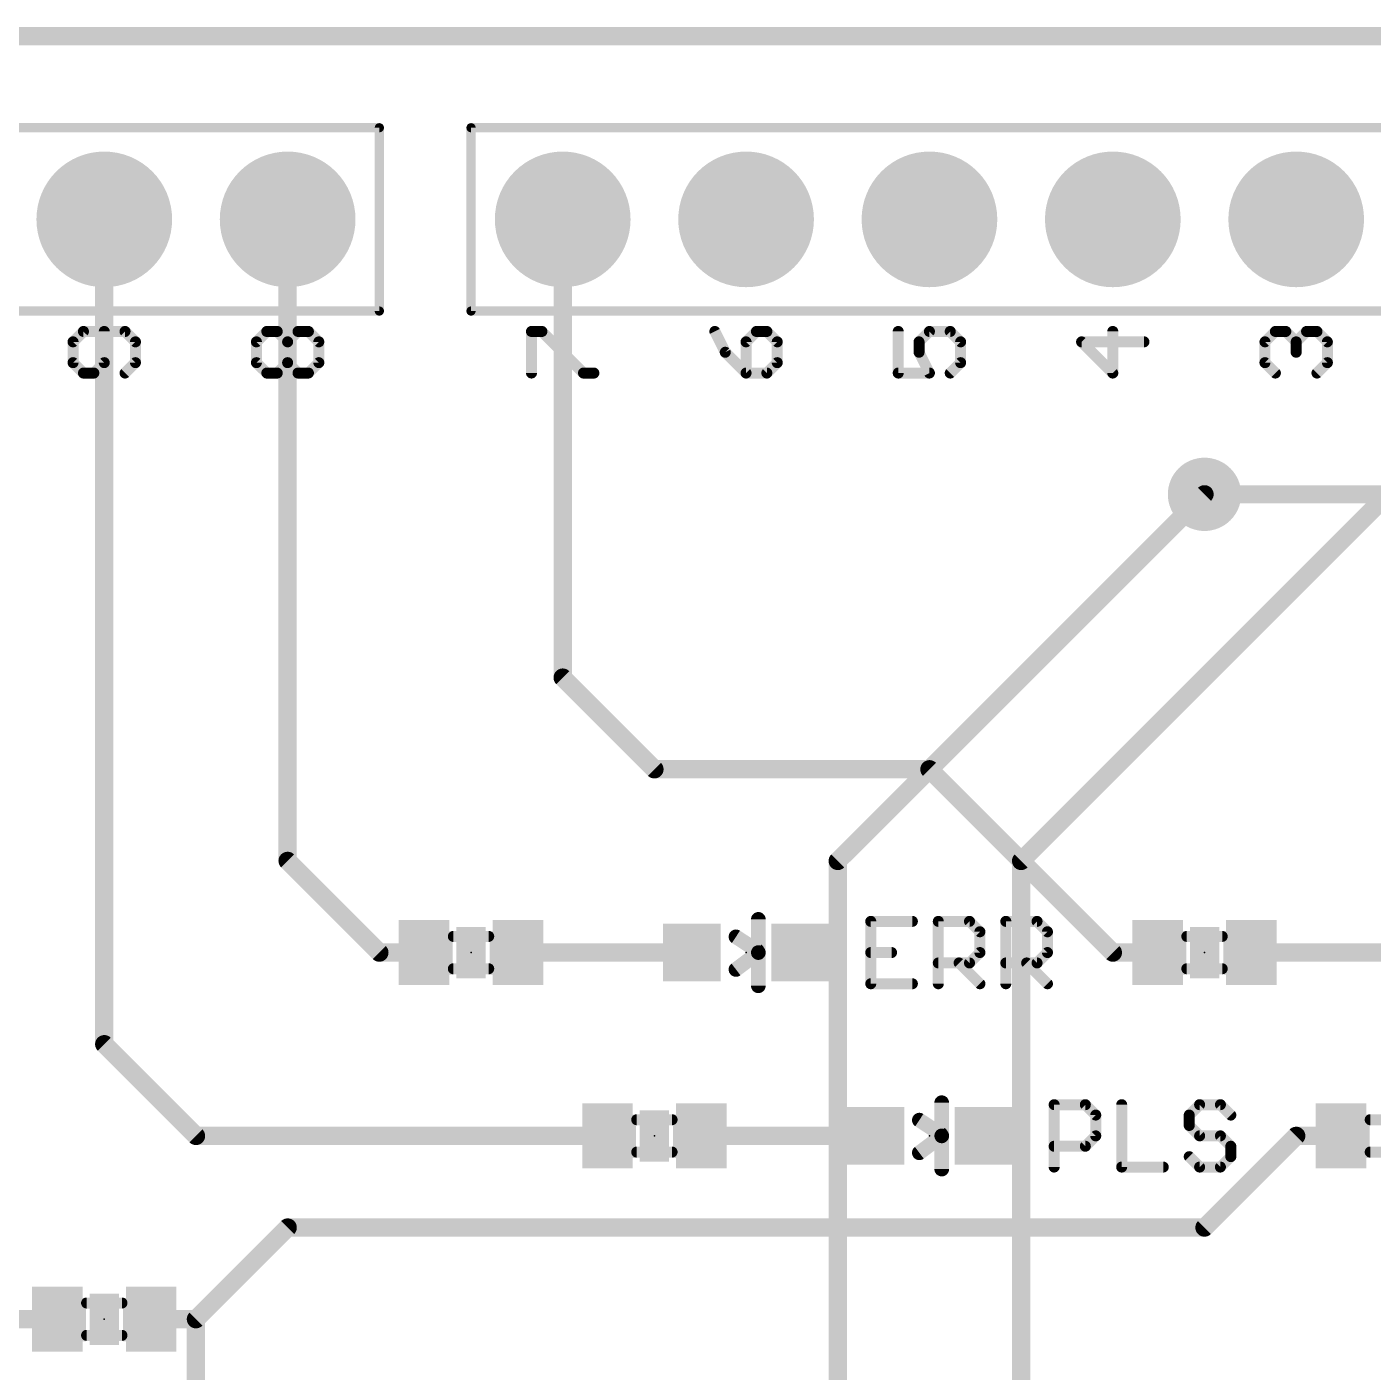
# Model space of a CAD drawing. Extents: x -15.6 to 66.2, y -11.4 to 53.5.
# Drawn here: x 29.41 to 48.05, y 34.83 to 53.47 of the extents above; entities that cross this region are included whole.
import ezdxf

# ---------------------------------------------------------------- set-up
doc = ezdxf.new("R2010")
doc.units = 0
for name, color, linetype in [('1', 12, 'CONTINUOUS'), ('16', 132, 'CONTINUOUS'), ('17', 110, 'CONTINUOUS'), ('18', 110, 'CONTINUOUS'), ('20', 53, 'CONTINUOUS'), ('21', 41, 'CONTINUOUS'), ('23', 53, 'CONTINUOUS'), ('51', 53, 'CONTINUOUS')]:
    doc.layers.add(name, color=color, linetype=linetype)

# ---------------------------------------------------------------- blocks, each defined once
blk = doc.blocks.new('RECT')
blk.add_solid([(-0.5, -0.5), (0.5, -0.5), (-0.5, 0.5), (0.5, 0.5)])
blk = doc.blocks.new('ROUNDP')
at = {"const_width": 0.5}
blk.add_lwpolyline([(0, -0.25, 1), (0, 0.25, 1), (0, -0.25)], format="xyb", dxfattribs=at)
blk = doc.blocks.new('ROUNDV')
at = {"const_width": 0.5}
blk.add_lwpolyline([(0, -0.25, 1), (0, 0.25, 1), (0, -0.25)], format="xyb", dxfattribs=at)

msp = doc.modelspace()

# ---------------------------------------------------------------- linework, layer by layer
at = {"layer": '1', "const_width": 0.254}
for points in [[(59.69, 53.34), (0, 53.34)], [(30.48, 39.37), (30.48, 50.8)], [(33.02, 41.91), (33.02, 50.8)], [(36.83, 44.45), (36.83, 50.8)], [(45.72, 46.99), (50.8, 46.99)], [(36.83, 44.45), (38.1, 43.18)], [(38.1, 43.18), (41.91, 43.18)], [(41.91, 43.18), (44.45, 40.64)], [(34.29, 40.64), (33.02, 41.91)], [(34.91, 40.64), (34.29, 40.64)], [(36.21, 40.64), (38.62, 40.64)], [(44.45, 40.64), (45.07, 40.64)], [(46.37, 40.64), (48.78, 40.64)], [(31.75, 38.1), (30.48, 39.37)], [(31.75, 38.1), (37.45, 38.1)], [(38.75, 38.1), (41.16, 38.1)], [(45.72, 36.83), (46.99, 38.1)], [(46.99, 38.1), (47.61, 38.1)], [(31.75, 35.56), (33.02, 36.83)], [(33.02, 36.83), (45.72, 36.83)], [(29.21, 35.56), (29.83, 35.56)], [(31.75, 35.56), (31.13, 35.56)], [(31.75, 30.48), (31.75, 35.56)]]:
    msp.add_lwpolyline(points, dxfattribs=at)
at = {"layer": '1', "const_width": 0.127}
for points in [[(30.5435, 50.8, 1), (30.4165, 50.8)], [(33.0835, 50.8, 1), (32.9565, 50.8)], [(36.8935, 50.8, 1), (36.7665, 50.8)], [(45.72, 47.0535, 1), (45.72, 46.9265)], [(36.8749, 44.4949, 1), (36.7851, 44.4051)], [(36.7665, 44.45, 1), (36.8935, 44.45)], [(38.1, 43.2435, 1), (38.1, 43.1165)], [(38.0551, 43.1351, 1), (38.1449, 43.2249)], [(41.9549, 43.2249, 1), (41.8651, 43.1351)], [(41.91, 43.1165, 1), (41.91, 43.2435)], [(33.0649, 41.9549, 1), (32.9751, 41.8651)], [(32.9565, 41.91, 1), (33.0835, 41.91)], [(34.29, 40.7035, 1), (34.29, 40.5765)], [(34.2451, 40.5951, 1), (34.3349, 40.6849)], [(34.91, 40.5765, 1), (34.91, 40.7035)], [(36.21, 40.7035, 1), (36.21, 40.5765)], [(38.62, 40.5765, 1), (38.62, 40.7035)], [(44.45, 40.7035, 1), (44.45, 40.5765)], [(44.4051, 40.5951, 1), (44.4949, 40.6849)], [(45.07, 40.5765, 1), (45.07, 40.7035)], [(46.37, 40.7035, 1), (46.37, 40.5765)], [(30.5249, 39.4149, 1), (30.4351, 39.3251)], [(30.4165, 39.37, 1), (30.5435, 39.37)], [(31.75, 38.1635, 1), (31.75, 38.0365)], [(37.45, 38.0365, 1), (37.45, 38.1635)], [(38.75, 38.1635, 1), (38.75, 38.0365)], [(41.16, 38.0365, 1), (41.16, 38.1635)], [(46.99, 38.1635, 1), (46.99, 38.0365)], [(47.0349, 38.0551, 1), (46.9451, 38.1449)], [(47.61, 38.0365, 1), (47.61, 38.1635)], [(31.7051, 38.0551, 1), (31.7949, 38.1449)], [(33.02, 36.8935, 1), (33.02, 36.7665)], [(33.0649, 36.7851, 1), (32.9751, 36.8749)], [(45.6751, 36.8749, 1), (45.7649, 36.7851)], [(45.72, 36.7665, 1), (45.72, 36.8935)], [(29.83, 35.4965, 1), (29.83, 35.6235)], [(31.13, 35.6235, 1), (31.13, 35.4965)], [(31.8135, 35.56, 1), (31.6865, 35.56)], [(31.7051, 35.6049, 1), (31.7949, 35.5151)], [(31.75, 35.4965, 1), (31.75, 35.6235)]]:
    msp.add_lwpolyline(points, format="xyb", dxfattribs=at)
at = {"layer": '16', "const_width": 0.254}
for points in [[(59.69, 53.34), (0, 53.34)], [(43.18, 41.91), (52.07, 50.8)], [(40.64, 41.91), (45.72, 46.99)], [(40.64, 29.21), (40.64, 41.91)], [(43.18, 29.21), (43.18, 41.91)]]:
    msp.add_lwpolyline(points, dxfattribs=at)
at = {"layer": '16', "const_width": 0.127}
for points in [[(45.7649, 46.9451, 1), (45.6751, 47.0349)], [(40.7035, 41.91, 1), (40.5765, 41.91)], [(40.5951, 41.9549, 1), (40.6849, 41.8651)], [(43.2435, 41.91, 1), (43.1165, 41.91)], [(43.1351, 41.9549, 1), (43.2249, 41.8651)]]:
    msp.add_lwpolyline(points, format="xyb", dxfattribs=at)
at = {"layer": '20', "const_width": 0.254}
msp.add_lwpolyline([(2.54, 53.34), (55.88, 53.34)], dxfattribs=at)
at = {"layer": '21'}
for points, const_width in [([(30.1915, 49.2469), (30.0475, 49.1029)], 0.1524), ([(30.7677, 49.2469), (30.1915, 49.2469)], 0.1524), ([(30.4796, 48.8147), (30.4796, 49.2469)], 0.1524), ([(30.9118, 49.1029), (30.7677, 49.2469)], 0.1524), ([(32.5875, 49.1029), (32.7315, 49.2469)], 0.1524), ([(32.7315, 49.2469), (32.8756, 49.2469)], 0.1524), ([(32.8756, 49.2469), (33.0196, 49.1029)], 0.1524), ([(33.0196, 49.1029), (33.1637, 49.2469)], 0.1524), ([(33.1637, 49.2469), (33.3077, 49.2469)], 0.1524), ([(33.3077, 49.2469), (33.4518, 49.1029)], 0.1524), ([(36.3975, 48.6707), (36.3975, 49.2469)], 0.1524), ([(36.3975, 49.2469), (36.5415, 49.2469)], 0.1524), ([(36.5415, 49.2469), (37.1177, 48.6707)], 0.1524), ([(38.9375, 49.2469), (39.0815, 48.9588)], 0.1524), ([(39.5137, 49.2469), (39.3696, 49.1029)], 0.1524), ([(39.6577, 49.2469), (39.5137, 49.2469)], 0.1524), ([(39.8018, 49.1029), (39.6577, 49.2469)], 0.1524), ([(41.4775, 49.2469), (41.4775, 48.6707)], 0.1524), ([(41.7656, 49.1029), (41.9096, 49.2469)], 0.1524), ([(41.9096, 49.2469), (42.1977, 49.2469)], 0.1524), ([(42.1977, 49.2469), (42.3418, 49.1029)], 0.1524), ([(44.4496, 48.6707), (44.4496, 49.2469)], 0.1524), ([(46.5575, 49.1029), (46.7015, 49.2469)], 0.1524), ([(46.7015, 49.2469), (46.8456, 49.2469)], 0.1524), ([(46.8456, 49.2469), (46.9896, 49.1029)], 0.1524), ([(46.9896, 49.1029), (47.1337, 49.2469)], 0.1524), ([(47.1337, 49.2469), (47.2777, 49.2469)], 0.1524), ([(47.2777, 49.2469), (47.4218, 49.1029)], 0.1524), ([(30.0475, 49.1029), (30.0475, 48.8147)], 0.1524), ([(30.9118, 48.8147), (30.9118, 49.1029)], 0.1524), ([(32.5875, 48.8147), (32.5875, 49.1029)], 0.1524), ([(33.0196, 48.8147), (33.0196, 49.1029)], 0.1524), ([(33.4518, 49.1029), (33.4518, 48.8147)], 0.1524), ([(39.3696, 49.1029), (39.3696, 48.6707)], 0.1524), ([(39.8018, 48.8147), (39.8018, 49.1029)], 0.1524), ([(41.7656, 48.9588), (41.7656, 49.1029)], 0.1524), ([(42.3418, 49.1029), (42.3418, 48.8147)], 0.1524), ([(44.8818, 49.1029), (44.0175, 49.1029)], 0.1524), ([(44.0175, 49.1029), (44.4496, 48.6707)], 0.1524), ([(46.5575, 48.8147), (46.5575, 49.1029)], 0.1524), ([(46.9896, 49.1029), (46.9896, 48.9588)], 0.1524), ([(47.4218, 49.1029), (47.4218, 48.8147)], 0.1524), ([(30.0475, 48.8147), (30.1915, 48.6707)], 0.1524), ([(30.3356, 48.6707), (30.4796, 48.8147)], 0.1524), ([(30.7677, 48.6707), (30.9118, 48.8147)], 0.1524), ([(32.7315, 48.6707), (32.5875, 48.8147)], 0.1524), ([(33.0196, 48.8147), (32.8756, 48.6707)], 0.1524), ([(33.1637, 48.6707), (33.0196, 48.8147)], 0.1524), ([(33.4518, 48.8147), (33.3077, 48.6707)], 0.1524), ([(39.0815, 48.9588), (39.3696, 48.6707)], 0.1524), ([(39.6577, 48.6707), (39.8018, 48.8147)], 0.1524), ([(41.9096, 48.6707), (41.7656, 48.9588)], 0.1524), ([(42.3418, 48.8147), (42.1977, 48.6707)], 0.1524), ([(46.7015, 48.6707), (46.5575, 48.8147)], 0.1524), ([(47.4218, 48.8147), (47.2777, 48.6707)], 0.1524), ([(30.1915, 48.6707), (30.3356, 48.6707)], 0.1524), ([(32.8756, 48.6707), (32.7315, 48.6707)], 0.1524), ([(33.3077, 48.6707), (33.1637, 48.6707)], 0.1524), ([(37.1177, 48.6707), (37.2618, 48.6707)], 0.1524), ([(39.3696, 48.6707), (39.6577, 48.6707)], 0.1524), ([(41.4775, 48.6707), (41.9096, 48.6707)], 0.1524), ([(39.54, 41.1), (39.54, 40.64)], 0.2032), ([(41.6734, 41.0725), (41.0972, 41.0725)], 0.1524), ([(41.0972, 41.0725), (41.0972, 40.2082)], 0.1524), ([(42.0327, 40.2082), (42.0327, 41.0725)], 0.1524), ([(42.0327, 41.0725), (42.4649, 41.0725)], 0.1524), ([(42.4649, 41.0725), (42.6089, 40.9285)], 0.1524), ([(42.9682, 40.2082), (42.9682, 41.0725)], 0.1524), ([(42.9682, 41.0725), (43.4004, 41.0725)], 0.1524), ([(43.4004, 41.0725), (43.5445, 40.9285)], 0.1524), ([(39.5246, 40.6654), (39.23, 40.8584)], 0.2032), ([(42.6089, 40.9285), (42.6089, 40.6404)], 0.1524), ([(43.5445, 40.9285), (43.5445, 40.6404)], 0.1524), ([(39.54, 40.64), (39.23, 40.4062)], 0.2032), ([(39.54, 40.18), (39.54, 40.64)], 0.2032), ([(41.0972, 40.6404), (41.3853, 40.6404)], 0.1524), ([(42.6089, 40.6404), (42.4649, 40.4963)], 0.1524), ([(43.5445, 40.6404), (43.4004, 40.4963)], 0.1524), ([(42.4649, 40.4963), (42.0327, 40.4963)], 0.1524), ([(42.3208, 40.4963), (42.6089, 40.2082)], 0.1524), ([(43.4004, 40.4963), (42.9682, 40.4963)], 0.1524), ([(43.2564, 40.4963), (43.5445, 40.2082)], 0.1524), ([(41.0972, 40.2082), (41.6734, 40.2082)], 0.1524), ([(42.08, 38.56), (42.08, 38.1)], 0.2032), ([(43.6372, 37.6682), (43.6372, 38.5325)], 0.1524), ([(43.6372, 38.5325), (44.0694, 38.5325)], 0.1524), ([(44.0694, 38.5325), (44.2134, 38.3885)], 0.1524), ([(44.5727, 38.5325), (44.5727, 37.6682)], 0.1524), ([(45.6523, 38.5325), (45.5082, 38.3885)], 0.1524), ([(45.9404, 38.5325), (45.6523, 38.5325)], 0.1524), ([(46.0845, 38.3885), (45.9404, 38.5325)], 0.1524), ([(42.0646, 38.1254), (41.77, 38.3184)], 0.2032), ([(44.2134, 38.3885), (44.2134, 38.1004)], 0.1524), ([(45.5082, 38.3885), (45.5082, 38.2444)], 0.1524), ([(45.5082, 38.2444), (45.6523, 38.1004)], 0.1524), ([(42.08, 38.1), (41.77, 37.8662)], 0.2032), ([(42.08, 37.64), (42.08, 38.1)], 0.2032), ([(44.2134, 38.1004), (44.0694, 37.9563)], 0.1524), ([(45.6523, 38.1004), (45.9404, 38.1004)], 0.1524), ([(45.9404, 38.1004), (46.0845, 37.9563)], 0.1524), ([(44.0694, 37.9563), (43.6372, 37.9563)], 0.1524), ([(45.6523, 37.6682), (45.5082, 37.8123)], 0.1524), ([(46.0845, 37.8123), (45.9404, 37.6682)], 0.1524), ([(46.0845, 37.9563), (46.0845, 37.8123)], 0.1524), ([(44.5727, 37.6682), (45.1489, 37.6682)], 0.1524), ([(45.9404, 37.6682), (45.6523, 37.6682)], 0.1524)]:
    msp.add_lwpolyline(points, dxfattribs=dict(at, const_width=const_width))
for points, const_width in [([(30.1915, 49.285, 1), (30.1915, 49.2088)], 0.0762), ([(30.2185, 49.22, 1), (30.1646, 49.2738)], 0.0762), ([(30.5177, 49.2469, 1), (30.4415, 49.2469)], 0.0762), ([(30.7947, 49.2738, 1), (30.7408, 49.22)], 0.0762), ([(30.7677, 49.2088, 1), (30.7677, 49.285)], 0.0762), ([(32.7315, 49.285, 1), (32.7315, 49.2088)], 0.0762), ([(32.7585, 49.22, 1), (32.7046, 49.2738)], 0.0762), ([(32.9025, 49.2738, 1), (32.8486, 49.22)], 0.0762), ([(32.8756, 49.2088, 1), (32.8756, 49.285)], 0.0762), ([(33.1637, 49.285, 1), (33.1637, 49.2088)], 0.0762), ([(33.1906, 49.22, 1), (33.1367, 49.2738)], 0.0762), ([(33.3347, 49.2738, 1), (33.2808, 49.22)], 0.0762), ([(33.3077, 49.2088, 1), (33.3077, 49.285)], 0.0762), ([(36.4356, 49.2469, 1), (36.3594, 49.2469)], 0.0762), ([(36.3975, 49.285, 1), (36.3975, 49.2088)], 0.0762), ([(36.5685, 49.2738, 1), (36.5146, 49.22)], 0.0762), ([(36.5415, 49.2088, 1), (36.5415, 49.285)], 0.0762), ([(38.9715, 49.2639, 1), (38.9034, 49.2299)], 0.0762), ([(39.5137, 49.285, 1), (39.5137, 49.2088)], 0.0762), ([(39.5406, 49.22, 1), (39.4867, 49.2738)], 0.0762), ([(39.6847, 49.2738, 1), (39.6308, 49.22)], 0.0762), ([(39.6577, 49.2088, 1), (39.6577, 49.285)], 0.0762), ([(41.5156, 49.2469, 1), (41.4394, 49.2469)], 0.0762), ([(41.9096, 49.285, 1), (41.9096, 49.2088)], 0.0762), ([(41.9366, 49.22, 1), (41.8827, 49.2738)], 0.0762), ([(42.2247, 49.2738, 1), (42.1708, 49.22)], 0.0762), ([(42.1977, 49.2088, 1), (42.1977, 49.285)], 0.0762), ([(44.4877, 49.2469, 1), (44.4115, 49.2469)], 0.0762), ([(46.7015, 49.285, 1), (46.7015, 49.2088)], 0.0762), ([(46.7285, 49.22, 1), (46.6746, 49.2738)], 0.0762), ([(46.8725, 49.2738, 1), (46.8186, 49.22)], 0.0762), ([(46.8456, 49.2088, 1), (46.8456, 49.285)], 0.0762), ([(47.1337, 49.285, 1), (47.1337, 49.2088)], 0.0762), ([(47.1606, 49.22, 1), (47.1067, 49.2738)], 0.0762), ([(47.3047, 49.2738, 1), (47.2508, 49.22)], 0.0762), ([(47.2777, 49.2088, 1), (47.2777, 49.285)], 0.0762), ([(30.0205, 49.1298, 1), (30.0744, 49.0759)], 0.0762), ([(30.0856, 49.1029, 1), (30.0094, 49.1029)], 0.0762), ([(30.9499, 49.1029, 1), (30.8737, 49.1029)], 0.0762), ([(30.8849, 49.0759, 1), (30.9387, 49.1298)], 0.0762), ([(32.5605, 49.1298, 1), (32.6144, 49.0759)], 0.0762), ([(32.6256, 49.1029, 1), (32.5494, 49.1029)], 0.0762), ([(33.0577, 49.1029, 1), (32.9815, 49.1029)], 0.0762), ([(32.9927, 49.1298, 1), (33.0466, 49.0759)], 0.0762), ([(32.9927, 49.0759, 1), (33.0466, 49.1298)], 0.0762), ([(33.4899, 49.1029, 1), (33.4137, 49.1029)], 0.0762), ([(33.4249, 49.0759, 1), (33.4787, 49.1298)], 0.0762), ([(39.4077, 49.1029, 1), (39.3315, 49.1029)], 0.0762), ([(39.3427, 49.1298, 1), (39.3966, 49.0759)], 0.0762), ([(39.8399, 49.1029, 1), (39.7637, 49.1029)], 0.0762), ([(39.7749, 49.0759, 1), (39.8287, 49.1298)], 0.0762), ([(41.7386, 49.1298, 1), (41.7925, 49.0759)], 0.0762), ([(41.8037, 49.1029, 1), (41.7275, 49.1029)], 0.0762), ([(42.3799, 49.1029, 1), (42.3037, 49.1029)], 0.0762), ([(42.3149, 49.0759, 1), (42.3687, 49.1298)], 0.0762), ([(44.0444, 49.1298, 1), (43.9905, 49.0759)], 0.0762), ([(44.0175, 49.141, 1), (44.0175, 49.0648)], 0.0762), ([(44.8818, 49.0648, 1), (44.8818, 49.141)], 0.0762), ([(46.5305, 49.1298, 1), (46.5844, 49.0759)], 0.0762), ([(46.5956, 49.1029, 1), (46.5194, 49.1029)], 0.0762), ([(47.0277, 49.1029, 1), (46.9515, 49.1029)], 0.0762), ([(46.9627, 49.1298, 1), (47.0166, 49.0759)], 0.0762), ([(46.9627, 49.0759, 1), (47.0166, 49.1298)], 0.0762), ([(47.4599, 49.1029, 1), (47.3837, 49.1029)], 0.0762), ([(47.3949, 49.0759, 1), (47.4487, 49.1298)], 0.0762), ([(30.0744, 48.8417, 1), (30.0205, 48.7878)], 0.0762), ([(30.5066, 48.7878, 1), (30.4527, 48.8417)], 0.0762), ([(30.9387, 48.7878, 1), (30.8849, 48.8417)], 0.0762), ([(32.6144, 48.8417, 1), (32.5605, 48.7878)], 0.0762), ([(33.0466, 48.8417, 1), (32.9927, 48.7878)], 0.0762), ([(33.0466, 48.7878, 1), (32.9927, 48.8417)], 0.0762), ([(33.4787, 48.7878, 1), (33.4249, 48.8417)], 0.0762), ([(39.1085, 48.9857, 1), (39.0546, 48.9319)], 0.0762), ([(39.0474, 48.9418, 1), (39.1156, 48.9758)], 0.0762), ([(39.8287, 48.7878, 1), (39.7749, 48.8417)], 0.0762), ([(41.7997, 48.9758, 1), (41.7315, 48.9418)], 0.0762), ([(41.7275, 48.9588, 1), (41.8037, 48.9588)], 0.0762), ([(42.3687, 48.7878, 1), (42.3149, 48.8417)], 0.0762), ([(46.5844, 48.8417, 1), (46.5305, 48.7878)], 0.0762), ([(46.9515, 48.9588, 1), (47.0277, 48.9588)], 0.0762), ([(47.4487, 48.7878, 1), (47.3949, 48.8417)], 0.0762), ([(30.0094, 48.8147, 1), (30.0856, 48.8147)], 0.0762), ([(30.1915, 48.7088, 1), (30.1915, 48.6326)], 0.0762), ([(30.1646, 48.6437, 1), (30.2185, 48.6976)], 0.0762), ([(30.3086, 48.6976, 1), (30.3625, 48.6437)], 0.0762), ([(30.3356, 48.6326, 1), (30.3356, 48.7088)], 0.0762), ([(30.4415, 48.8147, 1), (30.5177, 48.8147)], 0.0762), ([(30.7408, 48.6976, 1), (30.7947, 48.6437)], 0.0762), ([(30.8737, 48.8147, 1), (30.9499, 48.8147)], 0.0762), ([(32.5494, 48.8147, 1), (32.6256, 48.8147)], 0.0762), ([(32.7315, 48.7088, 1), (32.7315, 48.6326)], 0.0762), ([(32.7046, 48.6437, 1), (32.7585, 48.6976)], 0.0762), ([(32.8486, 48.6976, 1), (32.9025, 48.6437)], 0.0762), ([(32.8756, 48.6326, 1), (32.8756, 48.7088)], 0.0762), ([(32.9815, 48.8147, 1), (33.0577, 48.8147)], 0.0762), ([(33.1637, 48.7088, 1), (33.1637, 48.6326)], 0.0762), ([(33.1367, 48.6437, 1), (33.1906, 48.6976)], 0.0762), ([(33.2808, 48.6976, 1), (33.3347, 48.6437)], 0.0762), ([(33.3077, 48.6326, 1), (33.3077, 48.7088)], 0.0762), ([(33.4137, 48.8147, 1), (33.4899, 48.8147)], 0.0762), ([(36.3594, 48.6707, 1), (36.4356, 48.6707)], 0.0762), ([(37.1177, 48.7088, 1), (37.1177, 48.6326)], 0.0762), ([(37.0908, 48.6437, 1), (37.1447, 48.6976)], 0.0762), ([(37.2618, 48.6326, 1), (37.2618, 48.7088)], 0.0762), ([(39.3696, 48.7088, 1), (39.3696, 48.6326)], 0.0762), ([(39.3315, 48.6707, 1), (39.4077, 48.6707)], 0.0762), ([(39.3427, 48.6437, 1), (39.3966, 48.6976)], 0.0762), ([(39.6308, 48.6976, 1), (39.6847, 48.6437)], 0.0762), ([(39.6577, 48.6326, 1), (39.6577, 48.7088)], 0.0762), ([(39.7637, 48.8147, 1), (39.8399, 48.8147)], 0.0762), ([(41.4775, 48.7088, 1), (41.4775, 48.6326)], 0.0762), ([(41.4394, 48.6707, 1), (41.5156, 48.6707)], 0.0762), ([(41.8756, 48.6536, 1), (41.9437, 48.6877)], 0.0762), ([(41.9096, 48.6326, 1), (41.9096, 48.7088)], 0.0762), ([(42.1708, 48.6976, 1), (42.2247, 48.6437)], 0.0762), ([(42.3037, 48.8147, 1), (42.3799, 48.8147)], 0.0762), ([(44.4115, 48.6707, 1), (44.4877, 48.6707)], 0.0762), ([(44.4227, 48.6437, 1), (44.4766, 48.6976)], 0.0762), ([(46.5194, 48.8147, 1), (46.5956, 48.8147)], 0.0762), ([(46.6746, 48.6437, 1), (46.7285, 48.6976)], 0.0762), ([(47.2508, 48.6976, 1), (47.3047, 48.6437)], 0.0762), ([(47.3837, 48.8147, 1), (47.4599, 48.8147)], 0.0762), ([(39.5908, 41.1, 1), (39.4892, 41.1)], 0.1016), ([(41.0972, 41.1106, 1), (41.0972, 41.0344)], 0.0762), ([(41.1353, 41.0725, 1), (41.0591, 41.0725)], 0.0762), ([(41.6734, 41.0344, 1), (41.6734, 41.1106)], 0.0762), ([(42.0708, 41.0725, 1), (41.9946, 41.0725)], 0.0762), ([(42.0327, 41.1106, 1), (42.0327, 41.0344)], 0.0762), ([(42.4918, 41.0995, 1), (42.4379, 41.0456)], 0.0762), ([(42.4649, 41.0344, 1), (42.4649, 41.1106)], 0.0762), ([(43.0063, 41.0725, 1), (42.9301, 41.0725)], 0.0762), ([(42.9682, 41.1106, 1), (42.9682, 41.0344)], 0.0762), ([(43.4273, 41.0995, 1), (43.3735, 41.0456)], 0.0762), ([(43.4004, 41.0344, 1), (43.4004, 41.1106)], 0.0762), ([(39.2578, 40.9009, 1), (39.2022, 40.8159)], 0.1016), ([(42.647, 40.9285, 1), (42.5708, 40.9285)], 0.0762), ([(42.582, 40.9015, 1), (42.6359, 40.9554)], 0.0762), ([(43.5826, 40.9285, 1), (43.5064, 40.9285)], 0.0762), ([(43.5175, 40.9015, 1), (43.5714, 40.9554)], 0.0762), ([(39.5908, 40.64, 1), (39.4892, 40.64)], 0.1016), ([(39.4892, 40.64, 1), (39.5908, 40.64)], 0.1016), ([(39.4968, 40.6229, 1), (39.5524, 40.7079)], 0.1016), ([(39.5706, 40.5994, 1), (39.5094, 40.6806)], 0.1016), ([(41.0972, 40.6785, 1), (41.0972, 40.6023)], 0.0762), ([(41.3853, 40.6023, 1), (41.3853, 40.6785)], 0.0762), ([(42.5708, 40.6404, 1), (42.647, 40.6404)], 0.0762), ([(42.6359, 40.6134, 1), (42.582, 40.6673)], 0.0762), ([(43.5064, 40.6404, 1), (43.5826, 40.6404)], 0.0762), ([(43.5714, 40.6134, 1), (43.5175, 40.6673)], 0.0762), ([(39.1994, 40.4468, 1), (39.2606, 40.3656)], 0.1016), ([(42.0327, 40.5344, 1), (42.0327, 40.4582)], 0.0762), ([(42.3478, 40.5233, 1), (42.2939, 40.4694)], 0.0762), ([(42.4379, 40.5233, 1), (42.4918, 40.4694)], 0.0762), ([(42.4649, 40.4582, 1), (42.4649, 40.5344)], 0.0762), ([(42.9682, 40.5344, 1), (42.9682, 40.4582)], 0.0762), ([(43.2833, 40.5233, 1), (43.2294, 40.4694)], 0.0762), ([(43.3735, 40.5233, 1), (43.4273, 40.4694)], 0.0762), ([(43.4004, 40.4582, 1), (43.4004, 40.5344)], 0.0762), ([(41.0972, 40.2463, 1), (41.0972, 40.1701)], 0.0762), ([(41.6734, 40.1701, 1), (41.6734, 40.2463)], 0.0762), ([(39.4892, 40.18, 1), (39.5908, 40.18)], 0.1016), ([(41.0591, 40.2082, 1), (41.1353, 40.2082)], 0.0762), ([(41.9946, 40.2082, 1), (42.0708, 40.2082)], 0.0762), ([(42.582, 40.1813, 1), (42.6359, 40.2351)], 0.0762), ([(42.9301, 40.2082, 1), (43.0063, 40.2082)], 0.0762), ([(43.5175, 40.1813, 1), (43.5714, 40.2351)], 0.0762), ([(42.1308, 38.56, 1), (42.0292, 38.56)], 0.1016), ([(43.6753, 38.5325, 1), (43.5991, 38.5325)], 0.0762), ([(43.6372, 38.5706, 1), (43.6372, 38.4944)], 0.0762), ([(44.0963, 38.5595, 1), (44.0424, 38.5056)], 0.0762), ([(44.0694, 38.4944, 1), (44.0694, 38.5706)], 0.0762), ([(44.6108, 38.5325, 1), (44.5346, 38.5325)], 0.0762), ([(45.6523, 38.5706, 1), (45.6523, 38.4944)], 0.0762), ([(45.6792, 38.5056, 1), (45.6254, 38.5595)], 0.0762), ([(45.9673, 38.5595, 1), (45.9135, 38.5056)], 0.0762), ([(45.9404, 38.4944, 1), (45.9404, 38.5706)], 0.0762), ([(41.7978, 38.3609, 1), (41.7422, 38.2759)], 0.1016), ([(44.2515, 38.3885, 1), (44.1753, 38.3885)], 0.0762), ([(44.1865, 38.3615, 1), (44.2404, 38.4154)], 0.0762), ([(45.5463, 38.3885, 1), (45.4701, 38.3885)], 0.0762), ([(45.4813, 38.4154, 1), (45.5352, 38.3615)], 0.0762), ([(46.0575, 38.3615, 1), (46.1114, 38.4154)], 0.0762), ([(45.5352, 38.2714, 1), (45.4813, 38.2175)], 0.0762), ([(45.4701, 38.2444, 1), (45.5463, 38.2444)], 0.0762), ([(42.1308, 38.1, 1), (42.0292, 38.1)], 0.1016), ([(42.0292, 38.1, 1), (42.1308, 38.1)], 0.1016), ([(42.0368, 38.0829, 1), (42.0924, 38.1679)], 0.1016), ([(42.1106, 38.0594, 1), (42.0494, 38.1406)], 0.1016), ([(44.1753, 38.1004, 1), (44.2515, 38.1004)], 0.0762), ([(44.2404, 38.0734, 1), (44.1865, 38.1273)], 0.0762), ([(45.6523, 38.1385, 1), (45.6523, 38.0623)], 0.0762), ([(45.6254, 38.0734, 1), (45.6792, 38.1273)], 0.0762), ([(45.9673, 38.1273, 1), (45.9135, 38.0734)], 0.0762), ([(45.9404, 38.0623, 1), (45.9404, 38.1385)], 0.0762), ([(41.7394, 37.9068, 1), (41.8006, 37.8256)], 0.1016), ([(43.6372, 37.9944, 1), (43.6372, 37.9182)], 0.0762), ([(44.0424, 37.9833, 1), (44.0963, 37.9294)], 0.0762), ([(44.0694, 37.9182, 1), (44.0694, 37.9944)], 0.0762), ([(45.5352, 37.8392, 1), (45.4813, 37.7853)], 0.0762), ([(46.1226, 37.9563, 1), (46.0464, 37.9563)], 0.0762), ([(46.0575, 37.9294, 1), (46.1114, 37.9833)], 0.0762), ([(46.1114, 37.7853, 1), (46.0575, 37.8392)], 0.0762), ([(42.0292, 37.64, 1), (42.1308, 37.64)], 0.1016), ([(43.5991, 37.6682, 1), (43.6753, 37.6682)], 0.0762), ([(44.5727, 37.7063, 1), (44.5727, 37.6301)], 0.0762), ([(44.5346, 37.6682, 1), (44.6108, 37.6682)], 0.0762), ([(45.1489, 37.6301, 1), (45.1489, 37.7063)], 0.0762), ([(45.6523, 37.7063, 1), (45.6523, 37.6301)], 0.0762), ([(45.6254, 37.6413, 1), (45.6792, 37.6951)], 0.0762), ([(45.9135, 37.6951, 1), (45.9673, 37.6413)], 0.0762), ([(45.9404, 37.6301, 1), (45.9404, 37.7063)], 0.0762), ([(46.0464, 37.8123, 1), (46.1226, 37.8123)], 0.0762)]:
    msp.add_lwpolyline(points, format="xyb", dxfattribs=dict(at, const_width=const_width))
at = {"layer": '23'}
for p in [(35.56, 40.64), (39.37, 40.64), (45.72, 40.64), (38.1, 38.1), (41.91, 38.1), (30.48, 35.56)]:
    msp.add_point(p, dxfattribs=at)
at = {"layer": '51'}
for points, const_width in [([(55.88, 53.34), (2.54, 53.34)], 0.254), ([(13.97, 52.07), (34.29, 52.07)], 0.127), ([(34.29, 52.07), (34.29, 49.53)], 0.127), ([(35.56, 49.53), (35.56, 52.07)], 0.127), ([(35.56, 52.07), (55.88, 52.07)], 0.127), ([(34.29, 49.53), (13.97, 49.53)], 0.127), ([(55.88, 49.53), (35.56, 49.53)], 0.127), ([(35.315, 40.864), (35.805, 40.864)], 0.1524), ([(45.475, 40.864), (45.965, 40.864)], 0.1524), ([(35.805, 40.416), (35.315, 40.416)], 0.1524), ([(45.965, 40.416), (45.475, 40.416)], 0.1524), ([(37.855, 38.324), (38.345, 38.324)], 0.1524), ([(48.015, 38.324), (48.505, 38.324)], 0.1524), ([(38.345, 37.876), (37.855, 37.876)], 0.1524), ([(48.505, 37.876), (48.015, 37.876)], 0.1524), ([(30.235, 35.784), (30.725, 35.784)], 0.1524), ([(30.725, 35.336), (30.235, 35.336)], 0.1524)]:
    msp.add_lwpolyline(points, dxfattribs=dict(at, const_width=const_width))
for points, const_width in [([(34.3218, 52.07, 1), (34.2582, 52.07)], 0.0635), ([(34.29, 52.0382, 1), (34.29, 52.1018)], 0.0635), ([(35.5918, 52.07, 1), (35.5282, 52.07)], 0.0635), ([(35.56, 52.1018, 1), (35.56, 52.0382)], 0.0635), ([(34.2582, 49.53, 1), (34.3218, 49.53)], 0.0635), ([(34.29, 49.4982, 1), (34.29, 49.5618)], 0.0635), ([(35.56, 49.5618, 1), (35.56, 49.4982)], 0.0635), ([(35.5282, 49.53, 1), (35.5918, 49.53)], 0.0635), ([(35.315, 40.9021, 1), (35.315, 40.8259)], 0.0762), ([(35.805, 40.8259, 1), (35.805, 40.9021)], 0.0762), ([(45.475, 40.9021, 1), (45.475, 40.8259)], 0.0762), ([(45.965, 40.8259, 1), (45.965, 40.9021)], 0.0762), ([(35.315, 40.4541, 1), (35.315, 40.3779)], 0.0762), ([(35.805, 40.3779, 1), (35.805, 40.4541)], 0.0762), ([(45.475, 40.4541, 1), (45.475, 40.3779)], 0.0762), ([(45.965, 40.3779, 1), (45.965, 40.4541)], 0.0762), ([(37.855, 38.3621, 1), (37.855, 38.2859)], 0.0762), ([(38.345, 38.2859, 1), (38.345, 38.3621)], 0.0762), ([(48.015, 38.3621, 1), (48.015, 38.2859)], 0.0762), ([(37.855, 37.9141, 1), (37.855, 37.8379)], 0.0762), ([(38.345, 37.8379, 1), (38.345, 37.9141)], 0.0762), ([(48.015, 37.9141, 1), (48.015, 37.8379)], 0.0762), ([(30.235, 35.8221, 1), (30.235, 35.7459)], 0.0762), ([(30.725, 35.7459, 1), (30.725, 35.8221)], 0.0762), ([(30.235, 35.3741, 1), (30.235, 35.2979)], 0.0762), ([(30.725, 35.2979, 1), (30.725, 35.3741)], 0.0762)]:
    msp.add_lwpolyline(points, format="xyb", dxfattribs=dict(at, const_width=const_width))

# ---------------------------------------------------------------- block references
at = {"layer": '1', "xscale": 0.7, "yscale": 0.9}
for p in [(34.91, 40.64), (36.21, 40.64), (45.07, 40.64), (46.37, 40.64), (37.45, 38.1), (38.75, 38.1), (47.61, 38.1), (29.83, 35.56), (31.13, 35.56)]:
    msp.add_blockref('RECT', p, dxfattribs=at)
at = {"layer": '1', "xscale": 0.8, "yscale": 0.8, "rotation": 270}
for p in [(38.62, 40.64), (40.12, 40.64), (41.16, 38.1), (42.66, 38.1)]:
    msp.add_blockref('RECT', p, dxfattribs=at)
at = {"layer": '17', "xscale": 1.8796, "yscale": 1.8796}
for p in [(30.48, 50.8), (30.48, 50.8), (33.02, 50.8), (33.02, 50.8), (36.83, 50.8), (36.83, 50.8), (39.37, 50.8), (39.37, 50.8), (41.91, 50.8), (41.91, 50.8), (44.45, 50.8), (44.45, 50.8), (46.99, 50.8), (46.99, 50.8)]:
    msp.add_blockref('ROUNDP', p, dxfattribs=at)
at = {"layer": '18', "xscale": 1.016, "yscale": 1.016}
msp.add_blockref('ROUNDV', (45.72, 46.99), dxfattribs=at)
msp.add_blockref('ROUNDV', (45.72, 46.99), dxfattribs=at)
at = {"layer": '21', "xscale": 0.4064, "yscale": 0.7112}
for p in [(35.56, 40.64), (45.72, 40.64), (38.1, 38.1), (30.48, 35.56)]:
    msp.add_blockref('RECT', p, dxfattribs=at)
at = {"layer": '51', "xscale": 0.3, "yscale": 0.5999}
for p in [(35.156, 40.6352), (35.9688, 40.6352), (45.316, 40.6352), (46.1288, 40.6352), (37.696, 38.0952), (38.5088, 38.0952), (47.856, 38.0952), (30.076, 35.5552), (30.8888, 35.5552)]:
    msp.add_blockref('RECT', p, dxfattribs=at)

doc.saveas('drawing.dxf')
